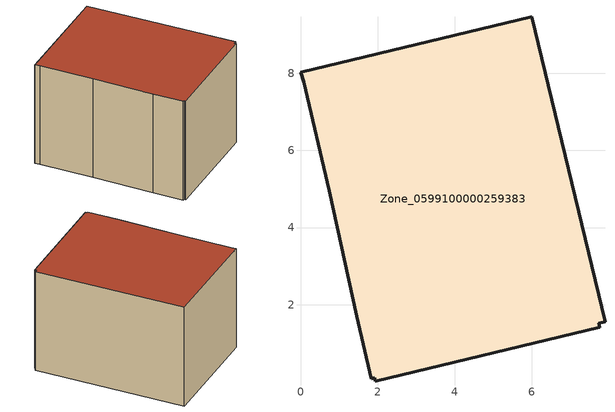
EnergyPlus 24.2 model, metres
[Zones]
Zone_0599100000259383
 floor ground (C_G): 1.93,0.1 1.84,0.09 1.46,1.7 0.75,4.95 0.08,7.78 0,8.03 5.99,9.46 7.89,1.56 7.74,1.52 7.76,1.41 1.94,0.02 z0
 wall outside (C_F): 0.08,7.78 0.75,4.95 1.46,1.7 1.84,0.09 1.93,0.1 1.94,0.02 7.76,1.41 7.74,1.52 7.89,1.56 5.99,9.46 0,8.03 0.08,7.78 z0:5.75
 roof outside (C_R): 1.94,0.02 7.76,1.41 7.74,1.52 7.89,1.56 5.99,9.46 0,8.03 0.08,7.78 0.75,4.95 1.46,1.7 1.84,0.09 1.93,0.1 z5.75
[BUILDING]
Pand.0599100000259383: North Axis=0; Terrain=City; Loads Convergence Tolerance Value=0.04; Temperature Convergence Tolerance Value=0.4; Solar Distribution=FullExterior; Maximum Number of Warmup Days=25; Minimum Number of Warmup Days=1
[Site:Location]
Rotterdam.The.Hague.AP_ZH_NLD Design_Conditions: Latitude=51.96; Longitude=4.45; Time Zone=1; Elevation=-4.5
[SITE:GROUNDTEMPERATURE:BUILDINGSURFACE]
18, 18, 18, 18, 18, 18, 18, 18, 18, 18, 18, 18
[MATERIAL] Thermal Absorptance=0.9; Solar Absorptance=0.7; Visible Absorptance=0.7
Name | Roughness | Thickness | Conductivity | Density | Specific Heat
G.TC.1965-1974 | MediumSmooth | 0.15 | 0.882353 | 540 | 1210
F.TC.1965-1974 | Rough | 0.3 | 0.697674 | 1920 | 840
R.TC.1965-1974 | MediumRough | 0.2 | 0.232558 | 1500 | 1000
[CONSTRUCTION]
C_G: G.TC.1965-1974
C_F: F.TC.1965-1974
C_R: R.TC.1965-1974
[ZONE]
Zone_0599100000259383: Type=1; Multiplier=1; Ceiling Height=Autocalculate; Volume=Autocalculate; Floor Area=autocalculate; Part of Total Floor Area=Yes
[ZONEINFILTRATION:DESIGNFLOWRATE]
Infil_Zone_0599100000259383: Zone or ZoneList or Space or SpaceList=Zone_0599100000259383; Schedule=AlwaysOn; Design Flow Rate Calculation Method=Flow/Area; Flow Rate per Floor Area=0.003; Constant Term Coefficient=1; Temperature Term Coefficient=0; Velocity Term Coefficient=0; Velocity Squared Term Coefficient=0
[HVACTEMPLATE:ZONE:IDEALLOADSAIRSYSTEM]
Zone_0599100000259383: Maximum Heating Supply Air Temperature=50; Minimum Cooling Supply Air Temperature=13; Maximum Heating Supply Air Humidity Ratio=0.0156; Minimum Cooling Supply Air Humidity Ratio=0.0077; Heating Limit=NoLimit; Cooling Limit=NoLimit; Dehumidification Control Type=ConstantSensibleHeatRatio; Cooling Sensible Heat Ratio=0.7; Dehumidification Setpoint=60; Humidification Control Type=None; Humidification Setpoint=30; Outdoor Air Method=None; Outdoor Air Flow Rate per Person=0.00944; Outdoor Air Flow Rate per Zone Floor Area=0; Outdoor Air Flow Rate per Zone=0; Demand Controlled Ventilation Type=None; Outdoor Air Economizer Type=NoEconomizer; Heat Recovery Type=None; Sensible Heat Recovery Effectiveness=0.7; Latent Heat Recovery Effectiveness=0.65
[ZONECONTROL:THERMOSTAT]
ThermostatControl_Zone_0599100000259383: Zone or ZoneList=Zone_0599100000259383; Control Type Schedule=DualSetpointControlType; Control 1=Thermostat_Zone_0599100000259383; Temperature Difference Between Cutout And Setpoint=0
[THERMOSTATSETPOINT:DUALSETPOINT]
Thermostat_Zone_0599100000259383: Heating Setpoint Temperature Schedule=HeatingSetpoint_Zone_0599100000259383; Cooling Setpoint Temperature Schedule=CoolingSetpoint_Zone_0599100000259383
[SCHEDULE:COMPACT]
HeatingSetpoint_Zone_0599100000259383: Through: 12/31, For: AllDays, Until: 24:00, 21
CoolingSetpoint_Zone_0599100000259383: Through: 12/31, For: AllDays, Until: 24:00, 24
DualSetpointControlType: Through: 12/31, For: AllDays, Until: 24:00, 4
AlwaysOn: Through: 12/31, For: AllDays, Until: 24:00, 1
